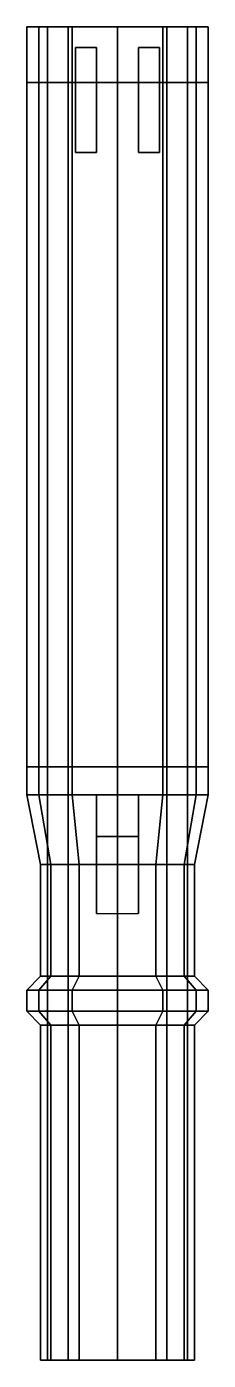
# Model space of a CAD drawing. Extents: x -0.13 to 0.13, y -1.83 to 0.08.
import ezdxf

# ---------------------------------------------------------------- set-up
doc = ezdxf.new("R2010")
doc.units = 0
doc.layers.add('LAUNCHER', color=1, linetype='CONTINUOUS')

msp = doc.modelspace()

# ---------------------------------------------------------------- linework, layer by layer
at = {"layer": 'LAUNCHER'}
for points in [[(-0.1126, -1.02, 0.095), (-0.13, -1.02, 0.16), (-0.13, 0.08, 0.16), (-0.1126, 0.08, 0.095)], [(-0.13, 0, 0.16), (-0.1126, 0, 0.225), (-0.1126, 0.08, 0.225), (-0.13, 0.08, 0.16)], [(-0.13, 0.08, 0.16), (-0.1126, 0.08, 0.225), (-0.0707, 0.08, 0.2307), (-0.1, 0.08, 0.16)], [(-0.1126, 0.08, 0.095), (-0.13, 0.08, 0.16), (-0.1, 0.08, 0.16), (-0.0707, 0.08, 0.0893)], [(-0.065, -1.02, 0.0474), (-0.1126, -1.02, 0.095), (-0.1126, 0.08, 0.095), (-0.065, 0.08, 0.0474)], [(-0.1126, 0, 0.225), (-0.065, 0, 0.2726), (-0.065, 0.08, 0.2726), (-0.1126, 0.08, 0.225)], [(-0.065, 0.08, 0.0474), (-0.1126, 0.08, 0.095), (-0.0707, 0.08, 0.0893)], [(-0.1126, 0.08, 0.225), (-0.065, 0.08, 0.2726), (-0.0707, 0.08, 0.2307)], [(-0.1, -1.83, 0.16), (-0.0707, -1.83, 0.0893), (-0.0707, 0.08, 0.0893), (-0.1, 0.08, 0.16)], [(-0.0707, 0, 0.2307), (-0.1, 0, 0.16), (-0.1, 0.08, 0.16), (-0.0707, 0.08, 0.2307)], [(-0.0707, -1.83, 0.0893), (0, -1.83, 0.06), (0, 0.08, 0.06), (-0.0707, 0.08, 0.0893)], [(0, 0, 0.26), (-0.0707, 0, 0.2307), (-0.0707, 0.08, 0.2307), (0, 0.08, 0.26)], [(-0.065, 0.08, 0.2726), (0, 0.08, 0.29), (0, 0.08, 0.26), (-0.0707, 0.08, 0.2307)], [(0, 0.08, 0.03), (-0.065, 0.08, 0.0474), (-0.0707, 0.08, 0.0893), (0, 0.08, 0.06)], [(0, -1.02, 0.03), (-0.065, -1.02, 0.0474), (-0.065, 0.08, 0.0474), (0, 0.08, 0.03)], [(-0.065, 0, 0.2726), (0, 0, 0.29), (0, 0.08, 0.29), (-0.065, 0.08, 0.2726)], [(0.065, -1.02, 0.0474), (0, -1.02, 0.03), (0, 0.08, 0.03), (0.065, 0.08, 0.0474)], [(0, 0, 0.29), (0.065, 0, 0.2726), (0.065, 0.08, 0.2726), (0, 0.08, 0.29)], [(0, -1.83, 0.06), (0.0707, -1.83, 0.0893), (0.0707, 0.08, 0.0893), (0, 0.08, 0.06)], [(0.0707, 0, 0.2307), (0, 0, 0.26), (0, 0.08, 0.26), (0.0707, 0.08, 0.2307)], [(0, 0.08, 0.29), (0.065, 0.08, 0.2726), (0.0707, 0.08, 0.2307), (0, 0.08, 0.26)], [(0.065, 0.08, 0.0474), (0, 0.08, 0.03), (0, 0.08, 0.06), (0.0707, 0.08, 0.0893)], [(0.1126, -1.02, 0.095), (0.065, -1.02, 0.0474), (0.065, 0.08, 0.0474), (0.1126, 0.08, 0.095)], [(0.065, 0, 0.2726), (0.1126, 0, 0.225), (0.1126, 0.08, 0.225), (0.065, 0.08, 0.2726)], [(0.065, 0.08, 0.2726), (0.1126, 0.08, 0.225), (0.0707, 0.08, 0.2307)], [(0.1126, 0.08, 0.095), (0.065, 0.08, 0.0474), (0.0707, 0.08, 0.0893)], [(0.0707, -1.83, 0.0893), (0.1, -1.83, 0.16), (0.1, 0.08, 0.16), (0.0707, 0.08, 0.0893)], [(0.1, 0, 0.16), (0.0707, 0, 0.2307), (0.0707, 0.08, 0.2307), (0.1, 0.08, 0.16)], [(0.13, 0.08, 0.16), (0.1126, 0.08, 0.095), (0.0707, 0.08, 0.0893), (0.1, 0.08, 0.16)], [(0.1126, 0.08, 0.225), (0.13, 0.08, 0.16), (0.1, 0.08, 0.16), (0.0707, 0.08, 0.2307)], [(0.13, -1.02, 0.16), (0.1126, -1.02, 0.095), (0.1126, 0.08, 0.095), (0.13, 0.08, 0.16)], [(0.1126, 0, 0.225), (0.13, 0, 0.16), (0.13, 0.08, 0.16), (0.1126, 0.08, 0.225)], [(-0.03, 0.05, 0.05), (-0.03, 0.05, -0.01), (-0.06, 0.05, -0.01), (-0.06, 0.05, 0.05)], [(-0.06, 0, -0.04), (-0.06, 0.05, -0.01), (-0.03, 0.05, -0.01), (-0.03, 0, -0.04)], [(-0.06, 0.05, 0.05), (-0.06, 0.05, -0.01), (-0.06, 0, -0.04), (-0.06, -0.1, 0.05)], [(-0.03, 0, -0.04), (-0.03, 0.05, -0.01), (-0.03, 0.05, 0.05), (-0.03, -0.1, 0.05)], [(0.06, 0.05, 0.05), (0.06, 0.05, -0.01), (0.03, 0.05, -0.01), (0.03, 0.05, 0.05)], [(0.03, 0.05, 0.05), (0.03, 0.05, -0.01), (0.03, 0, -0.04), (0.03, -0.1, 0.05)], [(0.03, 0, -0.04), (0.03, 0.05, -0.01), (0.06, 0.05, -0.01), (0.06, 0, -0.04)], [(0.06, 0, -0.04), (0.06, 0.05, -0.01), (0.06, 0.05, 0.05), (0.06, -0.1, 0.05)], [(-0.1126, 0, 0.225), (-0.13, 0, 0.16), (-0.1, 0, 0.16), (-0.0707, 0, 0.2307)], [(-0.13, -0.98, 0.16), (-0.1, -0.98, 0.16), (-0.1, 0, 0.16), (-0.13, 0, 0.16)], [(-0.065, 0, 0.2726), (-0.1126, 0, 0.225), (-0.0707, 0, 0.2307), (-0.065, 0, 0.2726)], [(0.1126, 0, 0.225), (0.065, 0, 0.2726), (0.0707, 0, 0.2307)], [(0.13, 0, 0.16), (0.1126, 0, 0.225), (0.0707, 0, 0.2307), (0.1, 0, 0.16)], [(0.1, -0.98, 0.16), (0.13, -0.98, 0.16), (0.13, 0, 0.16), (0.1, 0, 0.16)], [(0, 0, 0.29), (-0.065, 0, 0.2726), (-0.0707, 0, 0.2307), (0, 0, 0.26)], [(-0.06, -0.1, -0.01), (-0.06, 0, -0.04), (-0.03, 0, -0.04), (-0.03, -0.1, -0.01)], [(-0.06, -0.1, 0.05), (-0.06, 0, -0.04), (-0.06, -0.1, -0.01), (-0.06, -0.1, 0.05)], [(-0.03, -0.1, -0.01), (-0.03, 0, -0.04), (-0.03, -0.1, 0.05)], [(0.065, 0, 0.2726), (0, 0, 0.29), (0, 0, 0.26), (0.0707, 0, 0.2307)], [(0.03, -0.1, 0.05), (0.03, 0, -0.04), (0.03, -0.1, -0.01), (0.03, -0.1, 0.05)], [(0.03, -0.1, -0.01), (0.03, 0, -0.04), (0.06, 0, -0.04), (0.06, -0.1, -0.01)], [(0.06, -0.1, -0.01), (0.06, 0, -0.04), (0.06, -0.1, 0.05)], [(-0.06, -0.1, 0.05), (-0.06, -0.1, -0.01), (-0.03, -0.1, -0.01), (-0.03, -0.1, 0.05)], [(0.03, -0.1, 0.05), (0.03, -0.1, -0.01), (0.06, -0.1, -0.01), (0.06, -0.1, 0.05)], [(-0.13, -1.02, 0.16), (-0.1126, -1.02, 0.225), (-0.1126, -0.98, 0.225), (-0.13, -0.98, 0.16)], [(-0.13, -0.98, 0.16), (-0.1126, -0.98, 0.225), (-0.0707, -0.98, 0.2307), (-0.1, -0.98, 0.16)], [(-0.1126, -1.02, 0.225), (-0.065, -1.02, 0.2726), (-0.065, -0.98, 0.2726), (-0.1126, -0.98, 0.225)], [(-0.1126, -0.98, 0.225), (-0.065, -0.98, 0.2726), (-0.0707, -0.98, 0.2307)], [(-0.0707, -1.83, 0.2307), (-0.1, -1.83, 0.16), (-0.1, -0.98, 0.16), (-0.0707, -0.98, 0.2307)], [(0, -1.83, 0.26), (-0.0707, -1.83, 0.2307), (-0.0707, -0.98, 0.2307), (0, -0.98, 0.26)], [(-0.065, -0.98, 0.2726), (0, -0.98, 0.29), (0, -0.98, 0.26), (-0.0707, -0.98, 0.2307)], [(-0.065, -1.02, 0.2726), (0, -1.02, 0.29), (0, -0.98, 0.29), (-0.065, -0.98, 0.2726)], [(0, -1.02, 0.29), (0.065, -1.02, 0.2726), (0.065, -0.98, 0.2726), (0, -0.98, 0.29)], [(0.0707, -1.83, 0.2307), (0, -1.83, 0.26), (0, -0.98, 0.26), (0.0707, -0.98, 0.2307)], [(0, -0.98, 0.29), (0.065, -0.98, 0.2726), (0.0707, -0.98, 0.2307), (0, -0.98, 0.26)], [(0.065, -1.02, 0.2726), (0.1126, -1.02, 0.225), (0.1126, -0.98, 0.225), (0.065, -0.98, 0.2726)], [(0.065, -0.98, 0.2726), (0.1126, -0.98, 0.225), (0.0707, -0.98, 0.2307), (0.065, -0.98, 0.2726)], [(0.1, -1.83, 0.16), (0.0707, -1.83, 0.2307), (0.0707, -0.98, 0.2307), (0.1, -0.98, 0.16)], [(0.1126, -0.98, 0.225), (0.13, -0.98, 0.16), (0.1, -0.98, 0.16), (0.0707, -0.98, 0.2307)], [(0.1126, -1.02, 0.225), (0.13, -1.02, 0.16), (0.13, -0.98, 0.16), (0.1126, -0.98, 0.225)], [(-0.11, -1.12, 0.16), (-0.0953, -1.12, 0.215), (-0.1126, -1.02, 0.225), (-0.13, -1.02, 0.16)], [(-0.0953, -1.12, 0.105), (-0.11, -1.12, 0.16), (-0.13, -1.02, 0.16), (-0.1126, -1.02, 0.095)], [(-0.0953, -1.12, 0.215), (-0.055, -1.12, 0.2553), (-0.065, -1.02, 0.2726), (-0.1126, -1.02, 0.225)], [(-0.055, -1.12, 0.0647), (-0.0953, -1.12, 0.105), (-0.1126, -1.02, 0.095), (-0.065, -1.02, 0.0474)], [(-0.055, -1.12, 0.2553), (0, -1.12, 0.27), (0, -1.02, 0.29), (-0.065, -1.02, 0.2726)], [(0, -1.12, 0.05), (-0.055, -1.12, 0.0647), (-0.065, -1.02, 0.0474), (0, -1.02, 0.03)], [(0.03, -1.08, 0.34), (0.03, -1.02, 0.28), (-0.03, -1.02, 0.28), (-0.03, -1.08, 0.34)], [(-0.03, -1.08, 0.34), (-0.03, -1.02, 0.28), (-0.03, -1.12, 0.26), (-0.03, -1.19, 0.26)], [(0, -1.12, 0.27), (0.055, -1.12, 0.2553), (0.065, -1.02, 0.2726), (0, -1.02, 0.29)], [(0.055, -1.12, 0.0647), (0, -1.12, 0.05), (0, -1.02, 0.03), (0.065, -1.02, 0.0474)], [(0.03, -1.12, 0.26), (0.03, -1.02, 0.28), (0.03, -1.08, 0.34), (0.03, -1.19, 0.26)], [(0.055, -1.12, 0.2553), (0.0953, -1.12, 0.215), (0.1126, -1.02, 0.225), (0.065, -1.02, 0.2726)], [(0.0953, -1.12, 0.105), (0.055, -1.12, 0.0647), (0.065, -1.02, 0.0474), (0.1126, -1.02, 0.095)], [(0.0953, -1.12, 0.215), (0.11, -1.12, 0.16), (0.13, -1.02, 0.16), (0.1126, -1.02, 0.225)], [(0.11, -1.12, 0.16), (0.0953, -1.12, 0.105), (0.1126, -1.02, 0.095), (0.13, -1.02, 0.16)], [(0.03, -1.19, 0.26), (0.03, -1.08, 0.34), (-0.03, -1.08, 0.34), (-0.03, -1.19, 0.26)], [(-0.11, -1.28, 0.16), (-0.0953, -1.28, 0.215), (-0.0953, -1.12, 0.215), (-0.11, -1.12, 0.16)], [(-0.0953, -1.28, 0.105), (-0.11, -1.28, 0.16), (-0.11, -1.12, 0.16), (-0.0953, -1.12, 0.105)], [(-0.055, -1.28, 0.0647), (-0.0953, -1.28, 0.105), (-0.0953, -1.12, 0.105), (-0.055, -1.12, 0.0647)], [(-0.0953, -1.28, 0.215), (-0.055, -1.28, 0.2553), (-0.055, -1.12, 0.2553), (-0.0953, -1.12, 0.215)], [(0, -1.28, 0.05), (-0.055, -1.28, 0.0647), (-0.055, -1.12, 0.0647), (0, -1.12, 0.05)], [(-0.055, -1.28, 0.2553), (0, -1.28, 0.27), (0, -1.12, 0.27), (-0.055, -1.12, 0.2553)], [(0.055, -1.28, 0.0647), (0, -1.28, 0.05), (0, -1.12, 0.05), (0.055, -1.12, 0.0647)], [(0, -1.28, 0.27), (0.055, -1.28, 0.2553), (0.055, -1.12, 0.2553), (0, -1.12, 0.27)], [(0.0953, -1.28, 0.105), (0.055, -1.28, 0.0647), (0.055, -1.12, 0.0647), (0.0953, -1.12, 0.105)], [(0.055, -1.28, 0.2553), (0.0953, -1.28, 0.215), (0.0953, -1.12, 0.215), (0.055, -1.12, 0.2553)], [(0.0953, -1.28, 0.215), (0.11, -1.28, 0.16), (0.11, -1.12, 0.16), (0.0953, -1.12, 0.215)], [(0.11, -1.28, 0.16), (0.0953, -1.28, 0.105), (0.0953, -1.12, 0.105), (0.11, -1.12, 0.16)], [(-0.11, -1.28, 0.16), (-0.0953, -1.28, 0.105), (-0.1126, -1.3, 0.095), (-0.13, -1.3, 0.16)], [(-0.0953, -1.28, 0.215), (-0.11, -1.28, 0.16), (-0.13, -1.3, 0.16), (-0.1126, -1.3, 0.225)], [(-0.0953, -1.28, 0.105), (-0.055, -1.28, 0.0647), (-0.065, -1.3, 0.0474), (-0.1126, -1.3, 0.095)], [(-0.055, -1.28, 0.2553), (-0.0953, -1.28, 0.215), (-0.1126, -1.3, 0.225), (-0.065, -1.3, 0.2726)], [(-0.055, -1.28, 0.0647), (0, -1.28, 0.05), (0, -1.3, 0.03), (-0.065, -1.3, 0.0474)], [(0, -1.28, 0.27), (-0.055, -1.28, 0.2553), (-0.065, -1.3, 0.2726), (0, -1.3, 0.29)], [(0, -1.28, 0.05), (0.055, -1.28, 0.0647), (0.065, -1.3, 0.0474), (0, -1.3, 0.03)], [(0.055, -1.28, 0.2553), (0, -1.28, 0.27), (0, -1.3, 0.29), (0.065, -1.3, 0.2726)], [(0.055, -1.28, 0.0647), (0.0953, -1.28, 0.105), (0.1126, -1.3, 0.095), (0.065, -1.3, 0.0474)], [(0.0953, -1.28, 0.215), (0.055, -1.28, 0.2553), (0.065, -1.3, 0.2726), (0.1126, -1.3, 0.225)], [(0.0953, -1.28, 0.105), (0.11, -1.28, 0.16), (0.13, -1.3, 0.16), (0.1126, -1.3, 0.095)], [(0.11, -1.28, 0.16), (0.0953, -1.28, 0.215), (0.1126, -1.3, 0.225), (0.13, -1.3, 0.16)], [(-0.13, -1.33, 0.16), (-0.1126, -1.33, 0.225), (-0.1126, -1.3, 0.225), (-0.13, -1.3, 0.16)], [(-0.1126, -1.33, 0.095), (-0.13, -1.33, 0.16), (-0.13, -1.3, 0.16), (-0.1126, -1.3, 0.095)], [(-0.1126, -1.33, 0.225), (-0.065, -1.33, 0.2726), (-0.065, -1.3, 0.2726), (-0.1126, -1.3, 0.225)], [(-0.065, -1.33, 0.0474), (-0.1126, -1.33, 0.095), (-0.1126, -1.3, 0.095), (-0.065, -1.3, 0.0474)], [(-0.065, -1.33, 0.2726), (0, -1.33, 0.29), (0, -1.3, 0.29), (-0.065, -1.3, 0.2726)], [(0, -1.33, 0.03), (-0.065, -1.33, 0.0474), (-0.065, -1.3, 0.0474), (0, -1.3, 0.03)], [(0, -1.33, 0.29), (0.065, -1.33, 0.2726), (0.065, -1.3, 0.2726), (0, -1.3, 0.29)], [(0.065, -1.33, 0.0474), (0, -1.33, 0.03), (0, -1.3, 0.03), (0.065, -1.3, 0.0474)], [(0.065, -1.33, 0.2726), (0.1126, -1.33, 0.225), (0.1126, -1.3, 0.225), (0.065, -1.3, 0.2726)], [(0.1126, -1.33, 0.095), (0.065, -1.33, 0.0474), (0.065, -1.3, 0.0474), (0.1126, -1.3, 0.095)], [(0.1126, -1.33, 0.225), (0.13, -1.33, 0.16), (0.13, -1.3, 0.16), (0.1126, -1.3, 0.225)], [(0.13, -1.33, 0.16), (0.1126, -1.33, 0.095), (0.1126, -1.3, 0.095), (0.13, -1.3, 0.16)], [(-0.11, -1.35, 0.16), (-0.0953, -1.35, 0.215), (-0.1126, -1.33, 0.225), (-0.13, -1.33, 0.16)], [(-0.0953, -1.35, 0.105), (-0.11, -1.35, 0.16), (-0.13, -1.33, 0.16), (-0.1126, -1.33, 0.095)], [(-0.0953, -1.35, 0.215), (-0.055, -1.35, 0.2553), (-0.065, -1.33, 0.2726), (-0.1126, -1.33, 0.225)], [(-0.055, -1.35, 0.0647), (-0.0953, -1.35, 0.105), (-0.1126, -1.33, 0.095), (-0.065, -1.33, 0.0474)], [(-0.055, -1.35, 0.2553), (0, -1.35, 0.27), (0, -1.33, 0.29), (-0.065, -1.33, 0.2726)], [(0, -1.35, 0.05), (-0.055, -1.35, 0.0647), (-0.065, -1.33, 0.0474), (0, -1.33, 0.03)], [(0, -1.35, 0.27), (0.055, -1.35, 0.2553), (0.065, -1.33, 0.2726), (0, -1.33, 0.29)], [(0.055, -1.35, 0.0647), (0, -1.35, 0.05), (0, -1.33, 0.03), (0.065, -1.33, 0.0474)], [(0.055, -1.35, 0.2553), (0.0953, -1.35, 0.215), (0.1126, -1.33, 0.225), (0.065, -1.33, 0.2726)], [(0.0953, -1.35, 0.105), (0.055, -1.35, 0.0647), (0.065, -1.33, 0.0474), (0.1126, -1.33, 0.095)], [(0.0953, -1.35, 0.215), (0.11, -1.35, 0.16), (0.13, -1.33, 0.16), (0.1126, -1.33, 0.225)], [(0.11, -1.35, 0.16), (0.0953, -1.35, 0.105), (0.1126, -1.33, 0.095), (0.13, -1.33, 0.16)], [(-0.11, -1.83, 0.16), (-0.0953, -1.83, 0.215), (-0.0953, -1.35, 0.215), (-0.11, -1.35, 0.16)], [(-0.0953, -1.83, 0.105), (-0.11, -1.83, 0.16), (-0.11, -1.35, 0.16), (-0.0953, -1.35, 0.105)], [(-0.0953, -1.83, 0.215), (-0.055, -1.83, 0.2553), (-0.055, -1.35, 0.2553), (-0.0953, -1.35, 0.215)], [(-0.055, -1.83, 0.0647), (-0.0953, -1.83, 0.105), (-0.0953, -1.35, 0.105), (-0.055, -1.35, 0.0647)], [(-0.055, -1.83, 0.2553), (0, -1.83, 0.27), (0, -1.35, 0.27), (-0.055, -1.35, 0.2553)], [(0, -1.83, 0.05), (-0.055, -1.83, 0.0647), (-0.055, -1.35, 0.0647), (0, -1.35, 0.05)], [(0, -1.83, 0.27), (0.055, -1.83, 0.2553), (0.055, -1.35, 0.2553), (0, -1.35, 0.27)], [(0.055, -1.83, 0.0647), (0, -1.83, 0.05), (0, -1.35, 0.05), (0.055, -1.35, 0.0647)], [(0.055, -1.83, 0.2553), (0.0953, -1.83, 0.215), (0.0953, -1.35, 0.215), (0.055, -1.35, 0.2553)], [(0.0953, -1.83, 0.105), (0.055, -1.83, 0.0647), (0.055, -1.35, 0.0647), (0.0953, -1.35, 0.105)], [(0.0953, -1.83, 0.215), (0.11, -1.83, 0.16), (0.11, -1.35, 0.16), (0.0953, -1.35, 0.215)], [(0.11, -1.83, 0.16), (0.0953, -1.83, 0.105), (0.0953, -1.35, 0.105), (0.11, -1.35, 0.16)], [(-0.0707, -1.83, 0.0893), (-0.1, -1.83, 0.16), (-0.11, -1.83, 0.16), (-0.0953, -1.83, 0.105)], [(-0.1, -1.83, 0.16), (-0.0707, -1.83, 0.2307), (-0.0953, -1.83, 0.215), (-0.11, -1.83, 0.16)], [(-0.0707, -1.83, 0.0893), (-0.0953, -1.83, 0.105), (-0.0953, -1.83, 0.105), (-0.055, -1.83, 0.0647)], [(-0.0707, -1.83, 0.2307), (-0.055, -1.83, 0.2553), (-0.055, -1.83, 0.2553), (-0.0953, -1.83, 0.215)], [(-0.0707, -1.83, 0.2307), (0, -1.83, 0.26), (0, -1.83, 0.27), (-0.055, -1.83, 0.2553)], [(0, -1.83, 0.06), (-0.0707, -1.83, 0.0893), (-0.055, -1.83, 0.0647), (0, -1.83, 0.05)], [(0, -1.83, 0.26), (0.0707, -1.83, 0.2307), (0.055, -1.83, 0.2553), (0, -1.83, 0.27)], [(0.0707, -1.83, 0.0893), (0, -1.83, 0.06), (0, -1.83, 0.05), (0.055, -1.83, 0.0647)], [(0.0707, -1.83, 0.2307), (0.0707, -1.83, 0.2307), (0.0953, -1.83, 0.215), (0.055, -1.83, 0.2553)], [(0.0707, -1.83, 0.0893), (0.055, -1.83, 0.0647), (0.055, -1.83, 0.0647), (0.0953, -1.83, 0.105)], [(0.0707, -1.83, 0.2307), (0.1, -1.83, 0.16), (0.11, -1.83, 0.16), (0.0953, -1.83, 0.215)], [(0.1, -1.83, 0.16), (0.0707, -1.83, 0.0893), (0.0953, -1.83, 0.105), (0.11, -1.83, 0.16)]]:
    msp.add_3dface(points, dxfattribs=at)

doc.saveas('drawing.dxf')
